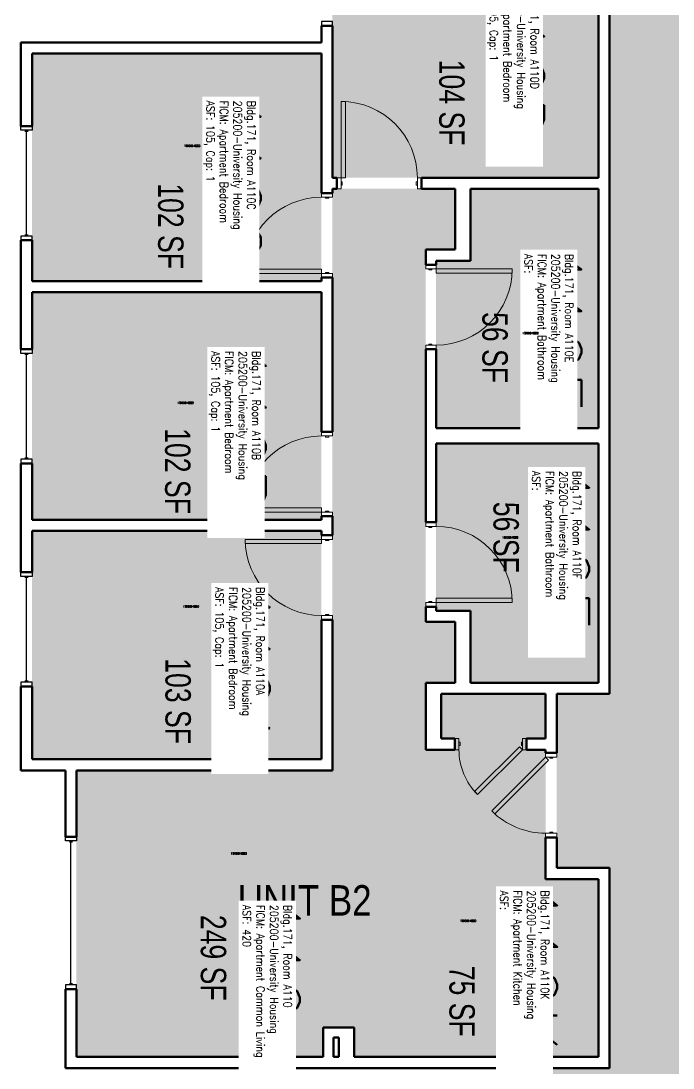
# Model space of a CAD drawing. Header units: inches. Extents: x 88 to 3257, y -489 to 2081.
# Drawn here: x 1300.5 to 1608.7, y -0.5 to 494.6 of the extents above; entities that cross this region are included whole.
import ezdxf
from ezdxf.enums import TextEntityAlignment as Align

# ---------------------------------------------------------------- set-up
doc = ezdxf.new("R2010")
doc.units = ezdxf.units.IN
doc.header["$LTSCALE"] = 48
doc.header["$MEASUREMENT"] = 0
for name, color, linetype in [('A-AREA-IDEN', 1, 'Continuous'), ('A-DOOR', 2, 'Continuous'), ('A-GLAZ', 1, 'Continuous'), ('A-IDEN-RNUM', 7, 'Continuous'), ('A-IDEN-SNUM', 4, 'Continuous'), ('A-IDEN-VNUM', 4, 'Continuous'), ('A-WALL', 5, 'Continuous'), ('AREA-TEXT', 3, 'Continuous'), ('Rooms-Category-Color', 7, 'Continuous'), ('Rooms-College-Color', 7, 'Continuous'), ('Rooms-Department-Color', 7, 'Continuous'), ('Rooms-Division-Color', 7, 'Continuous'), ('Rooms-Information', 7, 'Continuous')]:
    doc.layers.add(name, color=color, linetype=linetype)
doc.styles.add('AREA', font='arial.ttf', dxfattribs={"width": 0.75, "height": 12})
doc.styles.add('ROOMSNUMBER', font='txt.shx', dxfattribs={"height": 0.03})
doc.styles.add('ROOMVNUMBER', font='simplex.shx', dxfattribs={"width": 0.85})
doc.styles.get("Standard").update_dxf_attribs({"font": 'ARIALN.TTF'})
pattern_1 = [(225, (927.60886, 603.73172), (-0.088388348, 0.088388348), [])]

msp = doc.modelspace()

# ---------------------------------------------------------------- hatches: boundary and pattern name
h = msp.add_hatch()
h.set_pattern_fill('ANSI31', color=256, style=0)
h.set_pattern_definition(pattern_1)
h.paths.add_polyline_path([(1511.56, 272.26), (1511.56, 213.53), (1520.77, 213.53), (1520.77, 272.26)], flags=9)
h = msp.add_hatch()
h.set_pattern_fill('ANSI31', color=256, style=0)
h.set_pattern_definition(pattern_1)
h.paths.add_polyline_path([(1511.56, 272.26), (1511.56, 213.53), (1520.77, 213.53), (1520.77, 272.26)], flags=9)
at = {"layer": 'Rooms-Category-Color', "true_color": 0xadadad}
msp.add_hatch(color=253, dxfattribs=at).paths.add_polyline_path([(1638.7, 1084.25), (1578.7, 1084.25), (1578.7, 989.61), (1553.7, 989.61), (1553.7, 907.28), (1578.7, 907.28), (1578.7, 176.47), (1553.7, 176.47), (1553.7, 94.14), (1578.7, 94.14), (1578.7, -0.5), (1546.26, -0.5), (1546.26, -112), (1578.7, -112), (1578.7, -140), (1638.7, -140), (1638.7, 94.14), (1663.7, 94.14), (1663.7, 176.47), (1638.7, 176.47), (1638.7, 907.28), (1663.7, 907.28), (1663.7, 989.61), (1638.7, 989.61)])
at = {"layer": 'Rooms-Category-Color', "true_color": 0x728ef3}
for points in [[(1447.7, 539.25), (1573.45, 539.25), (1573.45, 420.5), (1447.7, 420.5)], [(1305.7, 479.25), (1442.45, 479.25), (1442.45, 371.63), (1305.7, 371.63)], [(1443.33, 4.75), (1443.33, 88.89), (1548.45, 88.89), (1548.45, 150.02), (1539.5, 150.02), (1539.5, 155.27), (1548.45, 155.27), (1548.45, 176.47), (1499.08, 176.47), (1499.08, 155.27), (1505.5, 155.27), (1505.5, 150.02), (1491.83, 150.02), (1491.83, 181.72), (1505.7, 181.72), (1505.7, 210.47), (1491.83, 210.47), (1491.83, 386.5), (1505.7, 386.5), (1505.7, 415.25), (1447.7, 415.25), (1447.7, 140.25), (1326.7, 140.25), (1326.7, 4.75)], [(1496.7, 381.25), (1496.7, 302.11), (1573.45, 302.11), (1573.45, 415.25), (1512.95, 415.25), (1512.95, 381.25)], [(1305.7, 366.38), (1442.45, 366.38), (1442.45, 258.75), (1305.7, 258.75)], [(1496.7, 294.86), (1573.45, 294.86), (1573.45, 181.72), (1512.95, 181.72), (1512.95, 215.72), (1496.7, 215.72)], [(1305.7, 253.5), (1442.45, 253.5), (1442.45, 145.5), (1305.7, 145.5)], [(1573.45, 88.89), (1443.33, 88.89), (1443.33, 18.75), (1457.95, 18.75), (1457.95, 4.75), (1573.45, 4.75)]]:
    msp.add_hatch(color=171, dxfattribs=at).paths.add_polyline_path(points)
at = {"layer": 'Rooms-College-Color', "true_color": 0xadadad}
for points in [[(1638.7, 1084.25), (1578.7, 1084.25), (1578.7, 989.61), (1553.7, 989.61), (1553.7, 907.28), (1578.7, 907.28), (1578.7, 176.47), (1553.7, 176.47), (1553.7, 94.14), (1578.7, 94.14), (1578.7, -0.5), (1546.26, -0.5), (1546.26, -112), (1578.7, -112), (1578.7, -140), (1638.7, -140), (1638.7, 94.14), (1663.7, 94.14), (1663.7, 176.47), (1638.7, 176.47), (1638.7, 907.28), (1663.7, 907.28), (1663.7, 989.61), (1638.7, 989.61)], [(1447.7, 539.25), (1573.45, 539.25), (1573.45, 420.5), (1447.7, 420.5)], [(1305.7, 479.25), (1442.45, 479.25), (1442.45, 371.63), (1305.7, 371.63)], [(1443.33, 4.75), (1443.33, 88.89), (1548.45, 88.89), (1548.45, 150.02), (1539.5, 150.02), (1539.5, 155.27), (1548.45, 155.27), (1548.45, 176.47), (1499.08, 176.47), (1499.08, 155.27), (1505.5, 155.27), (1505.5, 150.02), (1491.83, 150.02), (1491.83, 181.72), (1505.7, 181.72), (1505.7, 210.47), (1491.83, 210.47), (1491.83, 386.5), (1505.7, 386.5), (1505.7, 415.25), (1447.7, 415.25), (1447.7, 140.25), (1326.7, 140.25), (1326.7, 4.75)], [(1496.7, 381.25), (1496.7, 302.11), (1573.45, 302.11), (1573.45, 415.25), (1512.95, 415.25), (1512.95, 381.25)], [(1305.7, 366.38), (1442.45, 366.38), (1442.45, 258.75), (1305.7, 258.75)], [(1496.7, 294.86), (1573.45, 294.86), (1573.45, 181.72), (1512.95, 181.72), (1512.95, 215.72), (1496.7, 215.72)], [(1305.7, 253.5), (1442.45, 253.5), (1442.45, 145.5), (1305.7, 145.5)], [(1573.45, 88.89), (1443.33, 88.89), (1443.33, 18.75), (1457.95, 18.75), (1457.95, 4.75), (1573.45, 4.75)]]:
    msp.add_hatch(color=253, dxfattribs=at).paths.add_polyline_path(points)
at = {"layer": 'Rooms-Department-Color', "true_color": 0xacacac}
msp.add_hatch(color=253, dxfattribs=at).paths.add_polyline_path([(1638.7, 1084.25), (1578.7, 1084.25), (1578.7, 989.61), (1553.7, 989.61), (1553.7, 907.28), (1578.7, 907.28), (1578.7, 176.47), (1553.7, 176.47), (1553.7, 94.14), (1578.7, 94.14), (1578.7, -0.5), (1546.26, -0.5), (1546.26, -112), (1578.7, -112), (1578.7, -140), (1638.7, -140), (1638.7, 94.14), (1663.7, 94.14), (1663.7, 176.47), (1638.7, 176.47), (1638.7, 907.28), (1663.7, 907.28), (1663.7, 989.61), (1638.7, 989.61)])
at = {"layer": 'Rooms-Department-Color', "true_color": 0x604aed}
for points in [[(1447.7, 539.25), (1573.45, 539.25), (1573.45, 420.5), (1447.7, 420.5)], [(1305.7, 479.25), (1442.45, 479.25), (1442.45, 371.63), (1305.7, 371.63)], [(1443.33, 4.75), (1443.33, 88.89), (1548.45, 88.89), (1548.45, 150.02), (1539.5, 150.02), (1539.5, 155.27), (1548.45, 155.27), (1548.45, 176.47), (1499.08, 176.47), (1499.08, 155.27), (1505.5, 155.27), (1505.5, 150.02), (1491.83, 150.02), (1491.83, 181.72), (1505.7, 181.72), (1505.7, 210.47), (1491.83, 210.47), (1491.83, 386.5), (1505.7, 386.5), (1505.7, 415.25), (1447.7, 415.25), (1447.7, 140.25), (1326.7, 140.25), (1326.7, 4.75)], [(1496.7, 381.25), (1496.7, 302.11), (1573.45, 302.11), (1573.45, 415.25), (1512.95, 415.25), (1512.95, 381.25)], [(1305.7, 366.38), (1442.45, 366.38), (1442.45, 258.75), (1305.7, 258.75)], [(1496.7, 294.86), (1573.45, 294.86), (1573.45, 181.72), (1512.95, 181.72), (1512.95, 215.72), (1496.7, 215.72)], [(1305.7, 253.5), (1442.45, 253.5), (1442.45, 145.5), (1305.7, 145.5)], [(1573.45, 88.89), (1443.33, 88.89), (1443.33, 18.75), (1457.95, 18.75), (1457.95, 4.75), (1573.45, 4.75)]]:
    msp.add_hatch(color=173, dxfattribs=at).paths.add_polyline_path(points)
at = {"layer": 'Rooms-Division-Color', "true_color": 0xadadad}
msp.add_hatch(color=253, dxfattribs=at).paths.add_polyline_path([(1638.7, 1084.25), (1578.7, 1084.25), (1578.7, 989.61), (1553.7, 989.61), (1553.7, 907.28), (1578.7, 907.28), (1578.7, 176.47), (1553.7, 176.47), (1553.7, 94.14), (1578.7, 94.14), (1578.7, -0.5), (1546.26, -0.5), (1546.26, -112), (1578.7, -112), (1578.7, -140), (1638.7, -140), (1638.7, 94.14), (1663.7, 94.14), (1663.7, 176.47), (1638.7, 176.47), (1638.7, 907.28), (1663.7, 907.28), (1663.7, 989.61), (1638.7, 989.61)])
at = {"layer": 'Rooms-Division-Color', "true_color": 0x604aed}
for points in [[(1447.7, 539.25), (1573.45, 539.25), (1573.45, 420.5), (1447.7, 420.5)], [(1305.7, 479.25), (1442.45, 479.25), (1442.45, 371.63), (1305.7, 371.63)], [(1443.33, 4.75), (1443.33, 88.89), (1548.45, 88.89), (1548.45, 150.02), (1539.5, 150.02), (1539.5, 155.27), (1548.45, 155.27), (1548.45, 176.47), (1499.08, 176.47), (1499.08, 155.27), (1505.5, 155.27), (1505.5, 150.02), (1491.83, 150.02), (1491.83, 181.72), (1505.7, 181.72), (1505.7, 210.47), (1491.83, 210.47), (1491.83, 386.5), (1505.7, 386.5), (1505.7, 415.25), (1447.7, 415.25), (1447.7, 140.25), (1326.7, 140.25), (1326.7, 4.75)], [(1496.7, 381.25), (1496.7, 302.11), (1573.45, 302.11), (1573.45, 415.25), (1512.95, 415.25), (1512.95, 381.25)], [(1305.7, 366.38), (1442.45, 366.38), (1442.45, 258.75), (1305.7, 258.75)], [(1496.7, 294.86), (1573.45, 294.86), (1573.45, 181.72), (1512.95, 181.72), (1512.95, 215.72), (1496.7, 215.72)], [(1305.7, 253.5), (1442.45, 253.5), (1442.45, 145.5), (1305.7, 145.5)], [(1573.45, 88.89), (1443.33, 88.89), (1443.33, 18.75), (1457.95, 18.75), (1457.95, 4.75), (1573.45, 4.75)]]:
    msp.add_hatch(color=173, dxfattribs=at).paths.add_polyline_path(points)

# ---------------------------------------------------------------- linework, layer by layer
at = {"layer": 'A-DOOR', "linetype": 'Continuous', "lineweight": 18}
for points in [[(1451.83, 420.5), (1453.83, 420.5), (1453.83, 456.5), (1451.83, 456.5)], [(1451.83, 420.5), (1453.83, 420.5), (1453.83, 456.5), (1451.83, 456.5)], [(1451.83, 415.25), (1449.83, 415.25), (1449.83, 420.5), (1451.83, 420.5)], [(1451.83, 415.25), (1449.83, 415.25), (1449.83, 420.5), (1451.83, 420.5)], [(1451.83, 417), (1452.33, 417), (1452.33, 418.5), (1451.83, 418.5)], [(1451.83, 417), (1452.33, 417), (1452.33, 418.5), (1451.83, 418.5)], [(1487.83, 417), (1487.33, 417), (1487.33, 418.5), (1487.83, 418.5)], [(1487.83, 417), (1487.33, 417), (1487.33, 418.5), (1487.83, 418.5)], [(1487.83, 415.25), (1489.83, 415.25), (1489.83, 420.5), (1487.83, 420.5)], [(1487.83, 415.25), (1489.83, 415.25), (1489.83, 420.5), (1487.83, 420.5)], [(1447.7, 411.25), (1447.7, 413.25), (1442.45, 413.25), (1442.45, 411.25)], [(1447.7, 411.25), (1447.7, 413.25), (1442.45, 413.25), (1442.45, 411.25)], [(1445.95, 411.25), (1445.95, 410.75), (1444.45, 410.75), (1444.45, 411.25)], [(1445.95, 411.25), (1445.95, 410.75), (1444.45, 410.75), (1444.45, 411.25)], [(1442.45, 375.25), (1442.45, 377.25), (1406.45, 377.25), (1406.45, 375.25)], [(1442.45, 375.25), (1442.45, 377.25), (1406.45, 377.25), (1406.45, 375.25)], [(1491.83, 377.36), (1491.83, 379.36), (1496.7, 379.36), (1496.7, 377.36)], [(1491.83, 377.36), (1491.83, 379.36), (1496.7, 379.36), (1496.7, 377.36)], [(1493.2, 377.36), (1493.2, 376.86), (1494.7, 376.86), (1494.7, 377.36)], [(1493.2, 377.36), (1493.2, 376.86), (1494.7, 376.86), (1494.7, 377.36)], [(1496.7, 377.36), (1496.7, 375.36), (1532.7, 375.36), (1532.7, 377.36)], [(1496.7, 377.36), (1496.7, 375.36), (1532.7, 375.36), (1532.7, 377.36)], [(1447.7, 375.25), (1447.7, 373.25), (1442.45, 373.25), (1442.45, 375.25)], [(1447.7, 375.25), (1447.7, 373.25), (1442.45, 373.25), (1442.45, 375.25)], [(1445.95, 375.25), (1445.95, 375.75), (1444.45, 375.75), (1444.45, 375.25)], [(1445.95, 375.25), (1445.95, 375.75), (1444.45, 375.75), (1444.45, 375.25)], [(1493.2, 341.36), (1493.2, 341.86), (1494.7, 341.86), (1494.7, 341.36)], [(1493.2, 341.36), (1493.2, 341.86), (1494.7, 341.86), (1494.7, 341.36)], [(1491.83, 341.36), (1491.83, 339.36), (1496.7, 339.36), (1496.7, 341.36)], [(1491.83, 341.36), (1491.83, 339.36), (1496.7, 339.36), (1496.7, 341.36)], [(1447.7, 298.38), (1447.7, 300.38), (1442.45, 300.38), (1442.45, 298.38)], [(1447.7, 298.38), (1447.7, 300.38), (1442.45, 300.38), (1442.45, 298.38)], [(1445.95, 298.38), (1445.95, 297.88), (1444.45, 297.88), (1444.45, 298.38)], [(1445.95, 298.38), (1445.95, 297.88), (1444.45, 297.88), (1444.45, 298.38)], [(1442.45, 262.38), (1442.45, 264.38), (1406.45, 264.38), (1406.45, 262.38)], [(1442.45, 262.38), (1442.45, 264.38), (1406.45, 264.38), (1406.45, 262.38)], [(1445.95, 262.38), (1445.95, 262.88), (1444.45, 262.88), (1444.45, 262.38)], [(1445.95, 262.38), (1445.95, 262.88), (1444.45, 262.88), (1444.45, 262.38)], [(1447.7, 262.38), (1447.7, 260.38), (1442.45, 260.38), (1442.45, 262.38)], [(1447.7, 262.38), (1447.7, 260.38), (1442.45, 260.38), (1442.45, 262.38)], [(1491.83, 255.61), (1491.83, 257.61), (1496.7, 257.61), (1496.7, 255.61)], [(1491.83, 255.61), (1491.83, 257.61), (1496.7, 257.61), (1496.7, 255.61)], [(1493.2, 255.61), (1493.2, 255.11), (1494.7, 255.11), (1494.7, 255.61)], [(1493.2, 255.61), (1493.2, 255.11), (1494.7, 255.11), (1494.7, 255.61)], [(1442.45, 249.5), (1442.45, 247.5), (1406.45, 247.5), (1406.45, 249.5)], [(1442.45, 249.5), (1442.45, 247.5), (1406.45, 247.5), (1406.45, 249.5)], [(1447.7, 249.5), (1447.7, 251.5), (1442.45, 251.5), (1442.45, 249.5)], [(1447.7, 249.5), (1447.7, 251.5), (1442.45, 251.5), (1442.45, 249.5)], [(1445.95, 249.5), (1445.95, 249), (1444.45, 249), (1444.45, 249.5)], [(1445.95, 249.5), (1445.95, 249), (1444.45, 249), (1444.45, 249.5)], [(1491.83, 219.61), (1491.83, 217.61), (1496.7, 217.61), (1496.7, 219.61)], [(1491.83, 219.61), (1491.83, 217.61), (1496.7, 217.61), (1496.7, 219.61)], [(1493.2, 219.61), (1493.2, 220.11), (1494.7, 220.11), (1494.7, 219.61)], [(1493.2, 219.61), (1493.2, 220.11), (1494.7, 220.11), (1494.7, 219.61)], [(1496.7, 219.61), (1496.7, 221.61), (1532.7, 221.61), (1532.7, 219.61)], [(1496.7, 219.61), (1496.7, 221.61), (1532.7, 221.61), (1532.7, 219.61)], [(1447.7, 213.5), (1447.7, 211.5), (1442.45, 211.5), (1442.45, 213.5)], [(1447.7, 213.5), (1447.7, 211.5), (1442.45, 211.5), (1442.45, 213.5)], [(1445.95, 213.5), (1445.95, 214), (1444.45, 214), (1444.45, 213.5)], [(1445.95, 213.5), (1445.95, 214), (1444.45, 214), (1444.45, 213.5)], [(1507.5, 155.27), (1505.5, 155.27), (1505.5, 150.02), (1507.5, 150.02)], [(1507.5, 155.27), (1505.5, 155.27), (1505.5, 150.02), (1507.5, 150.02)], [(1507.5, 153.52), (1508, 153.52), (1508, 152.02), (1507.5, 152.02)], [(1507.5, 153.52), (1508, 153.52), (1508, 152.02), (1507.5, 152.02)], [(1537.5, 153.52), (1537, 153.52), (1537, 152.02), (1537.5, 152.02)], [(1537.5, 153.52), (1537, 153.52), (1537, 152.02), (1537.5, 152.02)], [(1537.5, 155.27), (1539.5, 155.27), (1539.5, 150.02), (1537.5, 150.02)], [(1537.5, 155.27), (1539.5, 155.27), (1539.5, 150.02), (1537.5, 150.02)], [(1537.5, 150.02), (1536.09, 151.43), (1514.87, 130.22), (1516.29, 128.81)], [(1537.5, 150.02), (1536.09, 151.43), (1514.87, 130.22), (1516.29, 128.81)], [(1548.45, 146.53), (1549.87, 145.12), (1524.41, 119.66), (1523, 121.08)], [(1548.45, 146.53), (1549.87, 145.12), (1524.41, 119.66), (1523, 121.08)], [(1553.7, 146.53), (1553.7, 148.53), (1548.45, 148.53), (1548.45, 146.53)], [(1553.7, 146.53), (1553.7, 148.53), (1548.45, 148.53), (1548.45, 146.53)], [(1551.95, 146.53), (1551.95, 146.03), (1550.45, 146.03), (1550.45, 146.53)], [(1551.95, 146.53), (1551.95, 146.03), (1550.45, 146.03), (1550.45, 146.53)], [(1553.7, 110.53), (1553.7, 108.53), (1548.45, 108.53), (1548.45, 110.53)], [(1553.7, 110.53), (1553.7, 108.53), (1548.45, 108.53), (1548.45, 110.53)], [(1551.95, 110.53), (1551.95, 111.03), (1550.45, 111.03), (1550.45, 110.53)], [(1551.95, 110.53), (1551.95, 111.03), (1550.45, 111.03), (1550.45, 110.53)]]:
    msp.add_lwpolyline(points, close=True, dxfattribs=at)
at = {"layer": 'A-DOOR', "linetype": 'Continuous', "lineweight": 18, "extrusion": (0, 0, -1)}
for centre, radius, start, end in [((-1451.83, 420.5), 36, 90, 180), ((-1451.83, 420.5), 36, 90, 180), ((-1442.45, 375.25), 36, 0, 90), ((-1442.45, 375.25), 36, 0, 90), ((-1496.7, 377.36), 36, 180, 270), ((-1496.7, 377.36), 36, 180, 270), ((-1442.45, 262.38), 36, 0, 90), ((-1442.45, 262.38), 36, 0, 90), ((-1537.5, 150.02), 30, 315, 0), ((-1537.5, 150.02), 30, 315, 0)]:
    msp.add_arc(centre, radius, start, end, dxfattribs=at)
at = {"layer": 'A-DOOR', "linetype": 'Continuous', "lineweight": 18}
for centre, start, end in [((1496.7, 219.61), 0, 90), ((1496.7, 219.61), 0, 90), ((1442.45, 249.5), 180, 270), ((1442.45, 249.5), 180, 270), ((1548.45, 146.53), 225, 270), ((1548.45, 146.53), 225, 270)]:
    msp.add_arc(centre, 36, start, end, dxfattribs=at)
at = {"layer": 'A-GLAZ', "linetype": 'Continuous', "lineweight": 25}
for p, q in [((1303.83, 442.4), (1302.33, 442.4)), ((1303.83, 442.4), (1302.33, 442.4)), ((1303.08, 393.4), (1303.08, 442.4)), ((1303.08, 393.4), (1303.08, 442.4)), ((1303.83, 393.4), (1302.33, 393.4)), ((1303.83, 393.4), (1302.33, 393.4)), ((1303.83, 336.88), (1302.33, 336.88)), ((1303.83, 336.88), (1302.33, 336.88)), ((1303.08, 287.88), (1303.08, 336.88)), ((1303.08, 287.88), (1303.08, 336.88)), ((1303.83, 287.88), (1302.33, 287.88)), ((1303.83, 287.88), (1302.33, 287.88)), ((1303.83, 231.41), (1302.33, 231.41)), ((1303.83, 231.41), (1302.33, 231.41)), ((1303.08, 182.41), (1303.08, 231.41)), ((1303.08, 182.41), (1303.08, 231.41)), ((1303.83, 182.41), (1302.33, 182.41)), ((1303.83, 182.41), (1302.33, 182.41)), ((1324.83, 106.37), (1323.33, 106.37)), ((1324.83, 106.37), (1323.33, 106.37)), ((1324.08, 39.37), (1324.08, 106.37)), ((1324.08, 39.37), (1324.08, 106.37)), ((1324.83, 39.37), (1323.33, 39.37)), ((1324.83, 39.37), (1323.33, 39.37))]:
    msp.add_line(p, q, dxfattribs=at)
for points in [[(1442.45, 494.37), (1442.45, 492.37), (1447.7, 492.37), (1447.7, 494.37)], [(1442.45, 494.37), (1442.45, 492.37), (1447.7, 492.37), (1447.7, 494.37)], [(1300.45, 442.9), (1300.45, 444.9), (1305.7, 444.9), (1305.7, 442.9)], [(1300.45, 442.9), (1300.45, 444.9), (1305.7, 444.9), (1305.7, 442.9)], [(1300.45, 392.9), (1300.45, 390.9), (1305.7, 390.9), (1305.7, 392.9)], [(1300.45, 392.9), (1300.45, 390.9), (1305.7, 390.9), (1305.7, 392.9)], [(1300.45, 337.38), (1300.45, 339.38), (1305.7, 339.38), (1305.7, 337.38)], [(1300.45, 337.38), (1300.45, 339.38), (1305.7, 339.38), (1305.7, 337.38)], [(1300.45, 287.38), (1300.45, 285.38), (1305.7, 285.38), (1305.7, 287.38)], [(1300.45, 287.38), (1300.45, 285.38), (1305.7, 285.38), (1305.7, 287.38)], [(1300.45, 231.91), (1300.45, 233.91), (1305.7, 233.91), (1305.7, 231.91)], [(1300.45, 231.91), (1300.45, 233.91), (1305.7, 233.91), (1305.7, 231.91)], [(1300.45, 181.91), (1300.45, 179.91), (1305.7, 179.91), (1305.7, 181.91)], [(1300.45, 181.91), (1300.45, 179.91), (1305.7, 179.91), (1305.7, 181.91)], [(1321.45, 106.87), (1321.45, 108.87), (1326.7, 108.87), (1326.7, 106.87)], [(1321.45, 106.87), (1321.45, 108.87), (1326.7, 108.87), (1326.7, 106.87)], [(1321.45, 38.87), (1321.45, 36.87), (1326.7, 36.87), (1326.7, 38.87)], [(1321.45, 38.87), (1321.45, 36.87), (1326.7, 36.87), (1326.7, 38.87)]]:
    msp.add_lwpolyline(points, close=True, dxfattribs=at)
at = {"layer": 'A-WALL', "linetype": 'Continuous', "lineweight": 50}
for p, q in [((1578.7, 544.5), (1578.7, 415.88)), ((1578.7, 544.5), (1578.7, 415.88)), ((1573.45, 420.5), (1573.45, 539.25)), ((1573.45, 420.5), (1573.45, 539.25)), ((1442.45, 484.5), (1442.45, 492.37)), ((1442.45, 492.37), (1447.7, 492.37)), ((1442.45, 484.5), (1442.45, 492.37)), ((1442.45, 492.37), (1447.7, 492.37)), ((1447.7, 492.37), (1447.7, 483.88)), ((1447.7, 492.37), (1447.7, 483.88)), ((1300.45, 484.5), (1442.45, 484.5)), ((1300.45, 444.9), (1300.45, 484.5)), ((1300.45, 484.5), (1442.45, 484.5)), ((1300.45, 444.9), (1300.45, 484.5)), ((1447.7, 483.88), (1447.7, 420.5)), ((1447.7, 483.88), (1447.7, 420.5)), ((1442.45, 479.25), (1305.7, 479.25)), ((1305.7, 479.25), (1305.7, 444.9)), ((1442.45, 479.25), (1305.7, 479.25)), ((1305.7, 479.25), (1305.7, 444.9)), ((1442.45, 413.25), (1442.45, 479.25)), ((1442.45, 413.25), (1442.45, 479.25)), ((1305.7, 444.9), (1300.45, 444.9)), ((1305.7, 444.9), (1300.45, 444.9)), ((1447.7, 420.5), (1449.83, 420.5)), ((1447.7, 420.5), (1449.83, 420.5)), ((1449.83, 420.5), (1449.83, 415.25)), ((1449.83, 420.5), (1449.83, 415.25)), ((1489.83, 415.25), (1489.83, 420.5)), ((1489.83, 420.5), (1492.45, 420.5)), ((1489.83, 415.25), (1489.83, 420.5)), ((1489.83, 420.5), (1492.45, 420.5)), ((1492.45, 420.5), (1573.45, 420.5)), ((1492.45, 420.5), (1573.45, 420.5)), ((1447.7, 413.25), (1442.45, 413.25)), ((1447.7, 413.25), (1442.45, 413.25)), ((1447.7, 415.25), (1447.7, 413.25)), ((1449.83, 415.25), (1447.7, 415.25)), ((1447.7, 415.25), (1447.7, 413.25)), ((1449.83, 415.25), (1447.7, 415.25)), ((1492.45, 415.25), (1489.83, 415.25)), ((1492.45, 415.25), (1489.83, 415.25)), ((1505.7, 415.25), (1492.45, 415.25)), ((1505.7, 415.25), (1492.45, 415.25)), ((1505.7, 386.5), (1505.7, 415.25)), ((1505.7, 386.5), (1505.7, 415.25)), ((1573.45, 415.25), (1512.95, 415.25)), ((1512.95, 415.25), (1512.95, 381.25)), ((1573.45, 415.25), (1512.95, 415.25)), ((1512.95, 415.25), (1512.95, 381.25)), ((1573.45, 302.11), (1573.45, 415.25)), ((1573.45, 302.11), (1573.45, 415.25)), ((1578.7, 415.88), (1578.7, 176.47)), ((1578.7, 415.88), (1578.7, 176.47)), ((1300.45, 390.9), (1305.7, 390.9)), ((1300.45, 339.38), (1300.45, 390.9)), ((1300.45, 390.9), (1305.7, 390.9)), ((1300.45, 339.38), (1300.45, 390.9)), ((1305.7, 390.9), (1305.7, 371.63)), ((1305.7, 390.9), (1305.7, 371.63)), ((1491.83, 379.36), (1491.83, 386.5)), ((1491.83, 386.5), (1505.7, 386.5)), ((1491.83, 379.36), (1491.83, 386.5)), ((1491.83, 386.5), (1505.7, 386.5)), ((1496.7, 381.25), (1496.7, 379.36)), ((1512.95, 381.25), (1496.7, 381.25)), ((1496.7, 381.25), (1496.7, 379.36)), ((1512.95, 381.25), (1496.7, 381.25)), ((1496.7, 379.36), (1491.83, 379.36)), ((1496.7, 379.36), (1491.83, 379.36)), ((1305.7, 371.63), (1442.45, 371.63)), ((1305.7, 371.63), (1442.45, 371.63)), ((1442.45, 371.63), (1442.45, 373.25)), ((1442.45, 373.25), (1447.7, 373.25)), ((1442.45, 371.63), (1442.45, 373.25)), ((1442.45, 373.25), (1447.7, 373.25)), ((1447.7, 373.25), (1447.7, 300.38)), ((1447.7, 373.25), (1447.7, 300.38)), ((1442.45, 366.38), (1305.7, 366.38)), ((1305.7, 366.38), (1305.7, 339.38)), ((1442.45, 366.38), (1305.7, 366.38)), ((1305.7, 366.38), (1305.7, 339.38)), ((1442.45, 300.38), (1442.45, 366.38)), ((1442.45, 300.38), (1442.45, 366.38)), ((1305.7, 339.38), (1300.45, 339.38)), ((1305.7, 339.38), (1300.45, 339.38)), ((1491.83, 257.61), (1491.83, 339.36)), ((1491.83, 339.36), (1496.7, 339.36)), ((1491.83, 257.61), (1491.83, 339.36)), ((1491.83, 339.36), (1496.7, 339.36)), ((1496.7, 339.36), (1496.7, 302.11)), ((1496.7, 339.36), (1496.7, 302.11)), ((1496.7, 302.11), (1573.45, 302.11)), ((1496.7, 302.11), (1573.45, 302.11)), ((1447.7, 300.38), (1442.45, 300.38)), ((1447.7, 300.38), (1442.45, 300.38)), ((1496.7, 294.86), (1496.7, 257.61)), ((1573.45, 294.86), (1496.7, 294.86)), ((1496.7, 294.86), (1496.7, 257.61)), ((1573.45, 294.86), (1496.7, 294.86)), ((1573.45, 181.72), (1573.45, 294.86)), ((1573.45, 181.72), (1573.45, 294.86)), ((1300.45, 233.91), (1300.45, 285.38)), ((1300.45, 285.38), (1305.7, 285.38)), ((1300.45, 233.91), (1300.45, 285.38)), ((1300.45, 285.38), (1305.7, 285.38)), ((1305.7, 285.38), (1305.7, 258.75)), ((1305.7, 285.38), (1305.7, 258.75)), ((1305.7, 258.75), (1442.45, 258.75)), ((1305.7, 258.75), (1442.45, 258.75)), ((1442.45, 258.75), (1442.45, 260.38)), ((1442.45, 260.38), (1447.7, 260.38)), ((1442.45, 258.75), (1442.45, 260.38)), ((1442.45, 260.38), (1447.7, 260.38)), ((1447.7, 260.38), (1447.7, 251.5)), ((1447.7, 260.38), (1447.7, 251.5)), ((1496.7, 257.61), (1491.83, 257.61)), ((1496.7, 257.61), (1491.83, 257.61)), ((1305.7, 253.5), (1305.7, 233.91)), ((1442.45, 253.5), (1305.7, 253.5)), ((1305.7, 253.5), (1305.7, 233.91)), ((1442.45, 253.5), (1305.7, 253.5)), ((1442.45, 251.5), (1442.45, 253.5)), ((1442.45, 251.5), (1442.45, 253.5)), ((1447.7, 251.5), (1442.45, 251.5)), ((1447.7, 251.5), (1442.45, 251.5)), ((1305.7, 233.91), (1300.45, 233.91)), ((1305.7, 233.91), (1300.45, 233.91)), ((1491.83, 210.47), (1491.83, 217.61)), ((1491.83, 217.61), (1496.7, 217.61)), ((1491.83, 210.47), (1491.83, 217.61)), ((1491.83, 217.61), (1496.7, 217.61)), ((1496.7, 217.61), (1496.7, 215.72)), ((1496.7, 217.61), (1496.7, 215.72)), ((1496.7, 215.72), (1512.95, 215.72)), ((1496.7, 215.72), (1512.95, 215.72)), ((1512.95, 215.72), (1512.95, 181.72)), ((1512.95, 215.72), (1512.95, 181.72)), ((1442.45, 145.5), (1442.45, 211.5)), ((1442.45, 211.5), (1447.7, 211.5)), ((1442.45, 145.5), (1442.45, 211.5)), ((1442.45, 211.5), (1447.7, 211.5)), ((1447.7, 211.5), (1447.7, 140.25)), ((1447.7, 211.5), (1447.7, 140.25)), ((1505.7, 210.47), (1491.83, 210.47)), ((1505.7, 210.47), (1491.83, 210.47)), ((1505.7, 181.72), (1505.7, 210.47)), ((1505.7, 181.72), (1505.7, 210.47)), ((1300.45, 140.25), (1300.45, 179.91)), ((1300.45, 179.91), (1305.7, 179.91)), ((1300.45, 140.25), (1300.45, 179.91)), ((1300.45, 179.91), (1305.7, 179.91)), ((1305.7, 179.91), (1305.7, 145.5)), ((1305.7, 179.91), (1305.7, 145.5)), ((1491.83, 150.02), (1491.83, 181.72)), ((1491.83, 181.72), (1505.7, 181.72)), ((1491.83, 150.02), (1491.83, 181.72)), ((1491.83, 181.72), (1505.7, 181.72)), ((1512.95, 181.72), (1573.45, 181.72)), ((1512.95, 181.72), (1573.45, 181.72)), ((1499.08, 176.47), (1499.08, 155.27)), ((1548.45, 176.47), (1499.08, 176.47)), ((1499.08, 176.47), (1499.08, 155.27)), ((1548.45, 176.47), (1499.08, 176.47)), ((1548.45, 155.27), (1548.45, 176.47)), ((1548.45, 155.27), (1548.45, 176.47)), ((1553.7, 176.47), (1553.7, 148.53)), ((1578.7, 176.47), (1553.7, 176.47)), ((1553.7, 176.47), (1553.7, 148.53)), ((1578.7, 176.47), (1553.7, 176.47)), ((1499.08, 155.27), (1505.5, 155.27)), ((1499.08, 155.27), (1505.5, 155.27)), ((1505.5, 155.27), (1505.5, 150.02)), ((1505.5, 155.27), (1505.5, 150.02)), ((1539.5, 150.02), (1539.5, 155.27)), ((1539.5, 155.27), (1548.45, 155.27)), ((1539.5, 150.02), (1539.5, 155.27)), ((1539.5, 155.27), (1548.45, 155.27)), ((1505.5, 150.02), (1491.83, 150.02)), ((1505.5, 150.02), (1491.83, 150.02)), ((1548.45, 150.02), (1539.5, 150.02)), ((1548.45, 150.02), (1539.5, 150.02)), ((1548.45, 148.53), (1548.45, 150.02)), ((1548.45, 148.53), (1548.45, 150.02)), ((1305.7, 145.5), (1442.45, 145.5)), ((1305.7, 145.5), (1442.45, 145.5)), ((1553.7, 148.53), (1548.45, 148.53)), ((1553.7, 148.53), (1548.45, 148.53)), ((1321.45, 140.25), (1300.45, 140.25)), ((1321.45, 140.25), (1300.45, 140.25)), ((1321.45, 108.87), (1321.45, 140.25)), ((1321.45, 108.87), (1321.45, 140.25)), ((1447.7, 140.25), (1326.7, 140.25)), ((1326.7, 140.25), (1326.7, 108.87)), ((1447.7, 140.25), (1326.7, 140.25)), ((1326.7, 140.25), (1326.7, 108.87)), ((1326.7, 108.87), (1321.45, 108.87)), ((1326.7, 108.87), (1321.45, 108.87)), ((1548.45, 88.89), (1548.45, 108.53)), ((1548.45, 108.53), (1553.7, 108.53)), ((1548.45, 88.89), (1548.45, 108.53)), ((1548.45, 108.53), (1553.7, 108.53)), ((1553.7, 108.53), (1553.7, 94.14)), ((1553.7, 108.53), (1553.7, 94.14)), ((1553.7, 94.14), (1578.7, 94.14)), ((1553.7, 94.14), (1578.7, 94.14)), ((1578.7, 94.14), (1578.7, -0.5)), ((1578.7, 94.14), (1578.7, -0.5)), ((1573.45, 88.89), (1548.45, 88.89)), ((1573.45, 88.89), (1548.45, 88.89)), ((1573.45, 4.75), (1573.45, 88.89)), ((1573.45, 4.75), (1573.45, 88.89)), ((1321.45, -0.5), (1321.45, 36.87)), ((1321.45, 36.87), (1326.7, 36.87)), ((1321.45, -0.5), (1321.45, 36.87)), ((1321.45, 36.87), (1326.7, 36.87)), ((1326.7, 36.87), (1326.7, 4.75)), ((1326.7, 36.87), (1326.7, 4.75)), ((1443.33, 18.75), (1457.95, 18.75)), ((1443.33, 4.75), (1443.33, 18.75)), ((1443.33, 18.75), (1457.95, 18.75)), ((1443.33, 4.75), (1443.33, 18.75)), ((1457.95, 18.75), (1457.95, 4.75)), ((1457.95, 18.75), (1457.95, 4.75)), ((1450.7, 13.88), (1448.2, 13.88)), ((1448.2, 13.88), (1448.2, 4.75)), ((1450.7, 13.88), (1448.2, 13.88)), ((1448.2, 13.88), (1448.2, 4.75)), ((1450.7, 4.75), (1450.7, 13.88)), ((1450.7, 4.75), (1450.7, 13.88)), ((1326.7, 4.75), (1443.33, 4.75)), ((1326.7, 4.75), (1443.33, 4.75)), ((1448.2, 4.75), (1450.7, 4.75)), ((1448.2, 4.75), (1450.7, 4.75)), ((1457.95, 4.75), (1573.45, 4.75)), ((1457.95, 4.75), (1573.45, 4.75)), ((1578.7, -0.5), (1321.45, -0.5)), ((1578.7, -0.5), (1321.45, -0.5))]:
    msp.add_line(p, q, dxfattribs=at)

# ---------------------------------------------------------------- texts
at = {"layer": 'A-AREA-IDEN', "linetype": 'ByBlock'}
msp.add_text('UNIT B2', height=14.4, dxfattribs=at).set_placement((1466.19, 78.78), align=Align.MIDDLE_RIGHT)
at = {"layer": 'A-IDEN-RNUM', "style": 'ROOMSNUMBER', "width": 0.85}
for s, p in [('0110-C0', (1381.41, 435.05)), ('0110-E0', (1541.27, 346.51)), ('0110-B0', (1378.25, 313.57)), ('0110-F0', (1531.7, 249.82)), ('0110-A0', (1380.84, 217.27)), ('0110-00', (1403.35, 100.44)), ('0110-K0', (1511.87, 68.62))]:
    msp.add_text(s, height=1, dxfattribs=at).set_placement(p, align=Align.CENTER)
at = {"layer": 'A-IDEN-SNUM', "style": 'ROOMSNUMBER', "width": 0.85}
for s, p in [('1710A110C0', (1381.41, 435.05)), ('1710A110E0', (1541.27, 346.51)), ('1710A110B0', (1378.25, 313.57)), ('1710A110F0', (1531.7, 249.82)), ('1710A110A0', (1380.84, 217.27)), ('1710A11000', (1403.35, 100.44)), ('1710A110K0', (1511.87, 68.62))]:
    msp.add_text(s, height=1, dxfattribs=at).set_placement(p, align=Align.CENTER)
at = {"layer": 'A-IDEN-VNUM', "style": 'ROOMVNUMBER', "width": 0.85}
for s, p in [('110D', (1534.3, 477.94)), ('110C', (1400.32, 420.31)), ('110E', (1551.91, 348.98)), ('110B', (1402.75, 302.45)), ('110F', (1555.59, 246.33)), ('110A', (1404.59, 189.75)), ('110K', (1540.43, 47.41)), ('110', (1418.82, 51.52))]:
    msp.add_text(s, height=27, rotation=270, dxfattribs=at).set_placement(p, align=Align.MIDDLE_CENTER)
at = {"layer": 'AREA-TEXT', "style": 'AREA', "width": 0.75}
for s, p in [('104 SF', (1504.15, 456.04)), ('102 SF', (1371.28, 397.59)), ('56 SF', (1524.56, 340.18)), ('102 SF', (1374.57, 281.79)), ('56 SF', (1529.81, 250.47)), ('103 SF', (1374.75, 173)), ('249 SF', (1391.46, 51.67)), ('75 SF', (1508.98, 31.09))]:
    msp.add_text(s, height=12, rotation=270, dxfattribs=at).set_placement(p, align=Align.MIDDLE_CENTER)

# ---------------------------------------------------------------- next in the draw order: texts
at = {"layer": 'Rooms-Information', "char_height": 3.8571, "width": 86.4, "attachment_point": 7, "rotation": 270, "style": 'ROOMVNUMBER', "bg_fill": 3, "box_fill_scale": 1.5, "bg_fill_color": 256, "bg_fill_true_color": 13158600, "bg_fill_transparency": 0}
for s, insert in [('Bldg.171, Room A110D^M^J205200-University Housing^M^JFICM: Apartment Bedroom^M^JASF: 105, Cap: 1', (1520.8, 514.01)), ('Bldg.171, Room A110C^M^J205200-University Housing^M^JFICM: Apartment Bedroom^M^JASF: 105, Cap: 1', (1386.82, 456.92)), ('Bldg.171, Room A110E^M^J205200-University Housing^M^JFICM: Apartment Bathroom^M^JASF: ', (1538.41, 384.5)), ('Bldg.171, Room A110B^M^J205200-University Housing^M^JFICM: Apartment Bedroom^M^JASF: 105, Cap: 1', (1389.25, 338.51)), ('Bldg.171, Room A110F^M^J205200-University Housing^M^JFICM: Apartment Bathroom^M^JASF: ', (1542.09, 281.85)), ('Bldg.171, Room A110A^M^J205200-University Housing^M^JFICM: Apartment Bedroom^M^JASF: 105, Cap: 1', (1391.09, 226.91)), ('Bldg.171, Room A110K^M^J205200-University Housing^M^JFICM: Apartment Kitchen^M^JASF: ', (1526.93, 83.48)), ('Bldg.171, Room A110^M^J205200-University Housing^M^JFICM: Apartment Common Living^M^JASF: 420', (1405.32, 76.66))]:
    msp.add_mtext(s, dxfattribs=dict(at, insert=insert))

doc.saveas('drawing.dxf')
